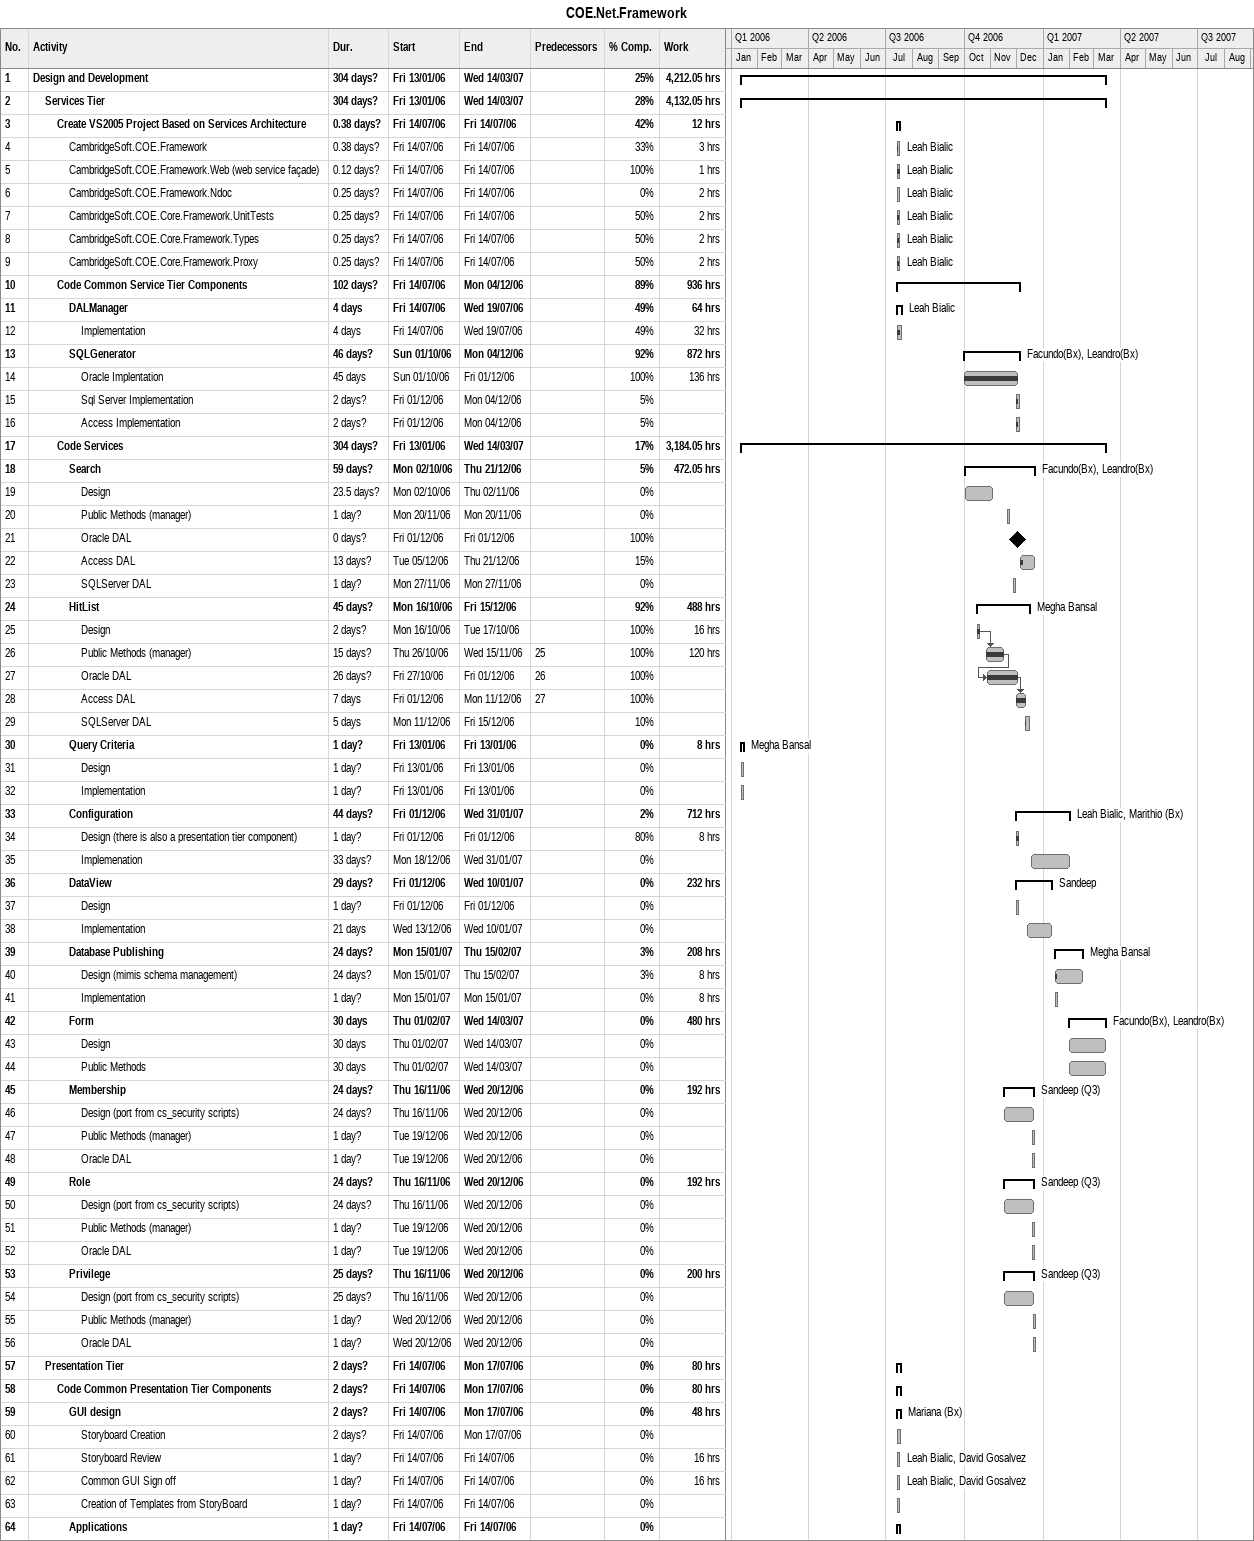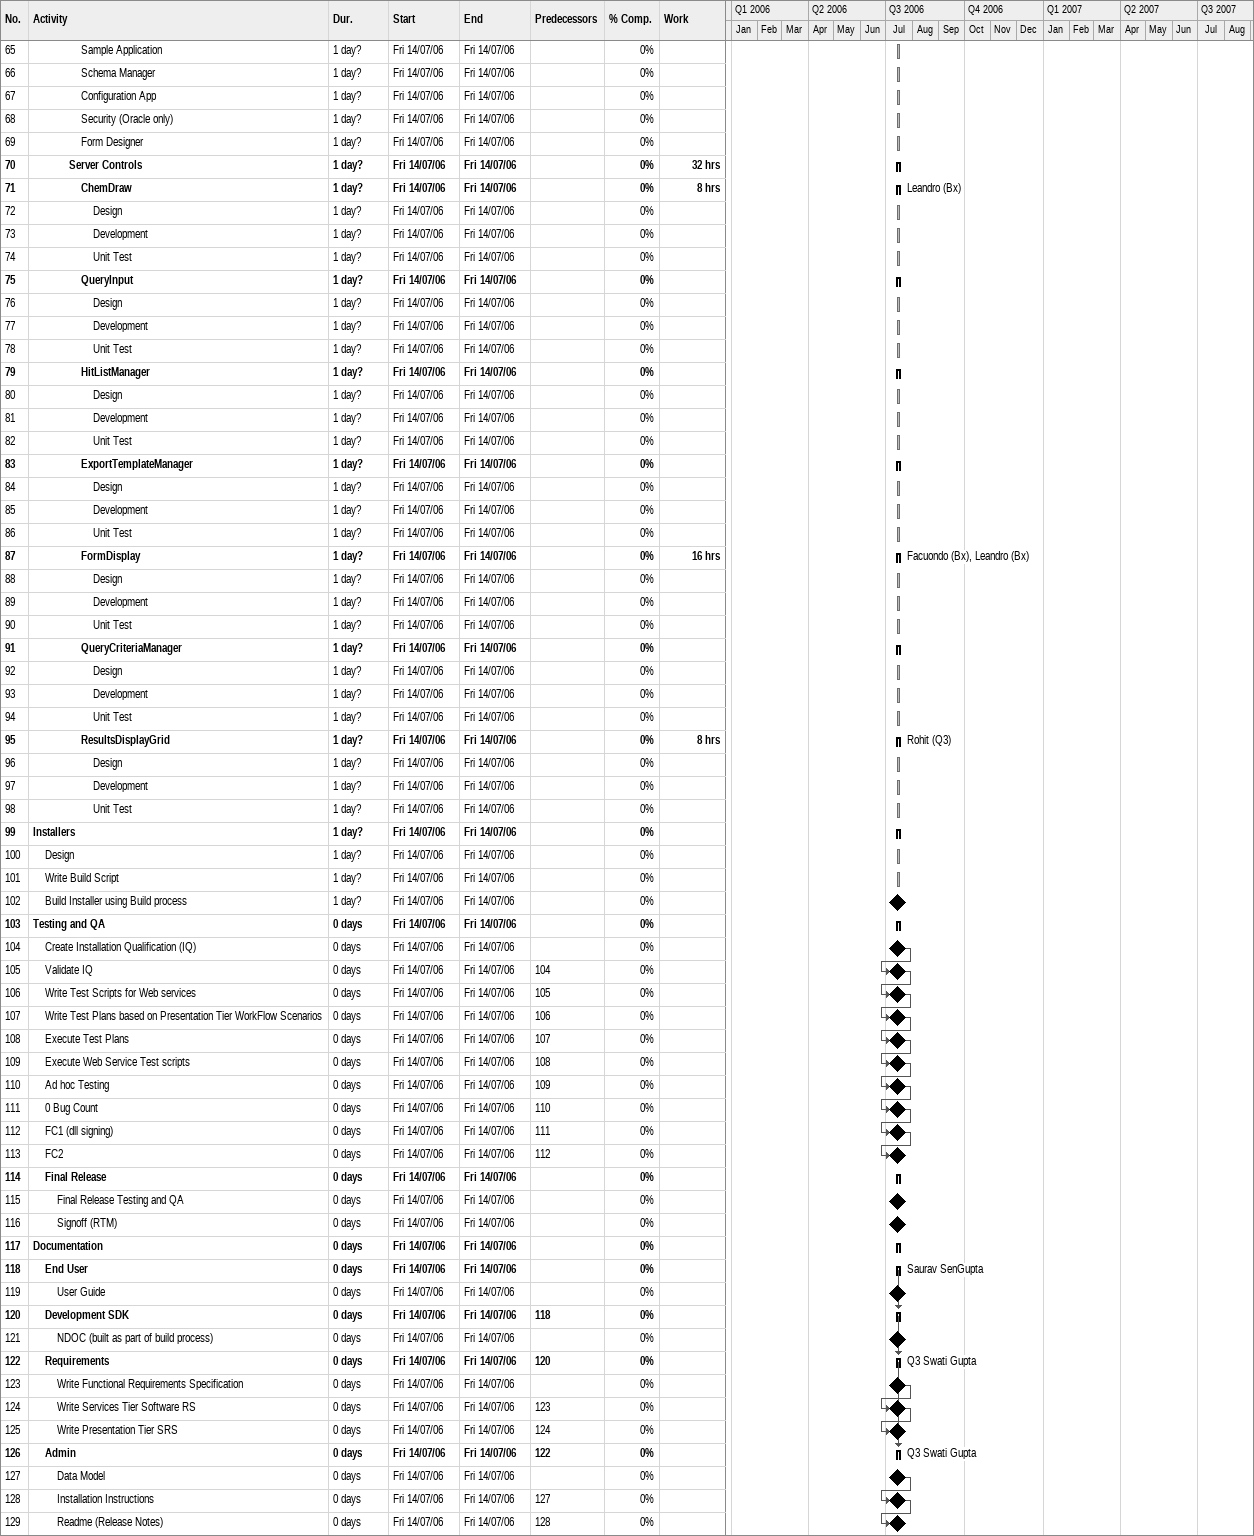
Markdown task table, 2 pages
COE.Net.Framework

| ID | Level | Task | Duration | Start | Finish | Predecessors | Resources | % complete | Work (h) |
|---|---|---|---|---|---|---|---|---|---|
| 1 | 1 | **Design and Development** | 304d? | 2006-01-13 | 2007-03-14 |  |  | 25 | 4212.05 |
| 2 | 2 | **Services Tier** | 304d? | 2006-01-13 | 2007-03-14 |  |  | 28 | 4132.05 |
| 3 | 3 | **Create VS2005 Project Based on Services Architecture** | 0.38d? | 2006-07-14 | 2006-07-14 |  |  | 42 | 12 |
| 4 | 4 | CambridgeSoft.COE.Framework | 0.38d? | 2006-07-14 | 2006-07-14 |  | Leah Bialic | 33 | 3 |
| 5 | 4 | CambridgeSoft.COE.Framework.Web (web service façade) | 0.12d? | 2006-07-14 | 2006-07-14 |  | Leah Bialic | 100 | 1 |
| 6 | 4 | CambridgeSoft.COE.Framework.Ndoc | 0.25d? | 2006-07-14 | 2006-07-14 |  | Leah Bialic | 0 | 2 |
| 7 | 4 | CambridgeSoft.COE.Core.Framework.UnitTests | 0.25d? | 2006-07-14 | 2006-07-14 |  | Leah Bialic | 50 | 2 |
| 8 | 4 | CambridgeSoft.COE.Core.Framework.Types | 0.25d? | 2006-07-14 | 2006-07-14 |  | Leah Bialic | 50 | 2 |
| 9 | 4 | CambridgeSoft.COE.Core.Framework.Proxy | 0.25d? | 2006-07-14 | 2006-07-14 |  | Leah Bialic | 50 | 2 |
| 10 | 3 | **Code Common Service Tier Components** | 102d? | 2006-07-14 | 2006-12-04 |  |  | 89 | 936 |
| 11 | 4 | **DALManager** | 4d | 2006-07-14 | 2006-07-19 |  | Leah Bialic | 49 | 64 |
| 12 | 5 | Implementation | 4d | 2006-07-14 | 2006-07-19 |  |  | 49 | 32 |
| 13 | 4 | **SQLGenerator** | 46d? | 2006-10-01 | 2006-12-04 |  | Facundo(Bx), Leandro(Bx) | 92 | 872 |
| 14 | 5 | Oracle Implentation | 45d | 2006-10-01 | 2006-12-01 |  |  | 100 | 136 |
| 15 | 5 | Sql Server Implementation | 2d? | 2006-12-01 | 2006-12-04 |  |  | 5 |  |
| 16 | 5 | Access Implementation | 2d? | 2006-12-01 | 2006-12-04 |  |  | 5 |  |
| 17 | 3 | **Code Services** | 304d? | 2006-01-13 | 2007-03-14 |  |  | 17 | 3184.05 |
| 18 | 4 | **Search** | 59d? | 2006-10-02 | 2006-12-21 |  | Facundo(Bx), Leandro(Bx) | 5 | 472.05 |
| 19 | 5 | Design | 23.5d? | 2006-10-02 | 2006-11-02 |  |  | 0 |  |
| 20 | 5 | Public Methods (manager) | 1d? | 2006-11-20 | 2006-11-20 |  |  | 0 |  |
| 21 | 5 | Oracle DAL | 0d? | 2006-12-01 | 2006-12-01 |  |  | 100 |  |
| 22 | 5 | Access DAL | 13d? | 2006-12-05 | 2006-12-21 |  |  | 15 |  |
| 23 | 5 | SQLServer DAL | 1d? | 2006-11-27 | 2006-11-27 |  |  | 0 |  |
| 24 | 4 | **HitList** | 45d? | 2006-10-16 | 2006-12-15 |  | Megha Bansal | 92 | 488 |
| 25 | 5 | Design | 2d? | 2006-10-16 | 2006-10-17 |  |  | 100 | 16 |
| 26 | 5 | Public Methods (manager) | 15d? | 2006-10-26 | 2006-11-15 | 25 |  | 100 | 120 |
| 27 | 5 | Oracle DAL | 26d? | 2006-10-27 | 2006-12-01 | 26 |  | 100 |  |
| 28 | 5 | Access DAL | 7d | 2006-12-01 | 2006-12-11 | 27 |  | 100 |  |
| 29 | 5 | SQLServer DAL | 5d | 2006-12-11 | 2006-12-15 |  |  | 10 |  |
| 30 | 4 | **Query Criteria** | 1d? | 2006-01-13 | 2006-01-13 |  | Megha Bansal | 0 | 8 |
| 31 | 5 | Design | 1d? | 2006-01-13 | 2006-01-13 |  |  | 0 |  |
| 32 | 5 | Implementation | 1d? | 2006-01-13 | 2006-01-13 |  |  | 0 |  |
| 33 | 4 | **Configuration** | 44d? | 2006-12-01 | 2007-01-31 |  | Leah Bialic, Marithio (Bx) | 2 | 712 |
| 34 | 5 | Design (there is also a presentation tier component) | 1d? | 2006-12-01 | 2006-12-01 |  |  | 80 | 8 |
| 35 | 5 | Implemenation | 33d? | 2006-12-18 | 2007-01-31 |  |  | 0 |  |
| 36 | 4 | **DataView** | 29d? | 2006-12-01 | 2007-01-10 |  | Sandeep | 0 | 232 |
| 37 | 5 | Design | 1d? | 2006-12-01 | 2006-12-01 |  |  | 0 |  |
| 38 | 5 | Implementation | 21d | 2006-12-13 | 2007-01-10 |  |  | 0 |  |
| 39 | 4 | **Database Publishing** | 24d? | 2007-01-15 | 2007-02-15 |  | Megha Bansal | 3 | 208 |
| 40 | 5 | Design (mimis schema management) | 24d? | 2007-01-15 | 2007-02-15 |  |  | 3 | 8 |
| 41 | 5 | Implementation | 1d? | 2007-01-15 | 2007-01-15 |  |  | 0 | 8 |
| 42 | 4 | **Form** | 30d | 2007-02-01 | 2007-03-14 |  | Facundo(Bx), Leandro(Bx) | 0 | 480 |
| 43 | 5 | Design | 30d | 2007-02-01 | 2007-03-14 |  |  | 0 |  |
| 44 | 5 | Public Methods | 30d | 2007-02-01 | 2007-03-14 |  |  | 0 |  |
| 45 | 4 | **Membership** | 24d? | 2006-11-16 | 2006-12-20 |  | Sandeep (Q3) | 0 | 192 |
| 46 | 5 | Design (port from cs_security scripts) | 24d? | 2006-11-16 | 2006-12-20 |  |  | 0 |  |
| 47 | 5 | Public Methods (manager) | 1d? | 2006-12-19 | 2006-12-20 |  |  | 0 |  |
| 48 | 5 | Oracle DAL | 1d? | 2006-12-19 | 2006-12-20 |  |  | 0 |  |
| 49 | 4 | **Role** | 24d? | 2006-11-16 | 2006-12-20 |  | Sandeep (Q3) | 0 | 192 |
| 50 | 5 | Design (port from cs_security scripts) | 24d? | 2006-11-16 | 2006-12-20 |  |  | 0 |  |
| 51 | 5 | Public Methods (manager) | 1d? | 2006-12-19 | 2006-12-20 |  |  | 0 |  |
| 52 | 5 | Oracle DAL | 1d? | 2006-12-19 | 2006-12-20 |  |  | 0 |  |
| 53 | 4 | **Privilege** | 25d? | 2006-11-16 | 2006-12-20 |  | Sandeep (Q3) | 0 | 200 |
| 54 | 5 | Design (port from cs_security scripts) | 25d? | 2006-11-16 | 2006-12-20 |  |  | 0 |  |
| 55 | 5 | Public Methods (manager) | 1d? | 2006-12-20 | 2006-12-20 |  |  | 0 |  |
| 56 | 5 | Oracle DAL | 1d? | 2006-12-20 | 2006-12-20 |  |  | 0 |  |
| 57 | 2 | **Presentation Tier** | 2d? | 2006-07-14 | 2006-07-17 |  |  | 0 | 80 |
| 58 | 3 | **Code Common Presentation Tier Components** | 2d? | 2006-07-14 | 2006-07-17 |  |  | 0 | 80 |
| 59 | 4 | **GUI design** | 2d? | 2006-07-14 | 2006-07-17 |  | Mariana (Bx) | 0 | 48 |
| 60 | 5 | Storyboard Creation | 2d? | 2006-07-14 | 2006-07-17 |  |  | 0 |  |
| 61 | 5 | Storyboard Review | 1d? | 2006-07-14 | 2006-07-14 |  | Leah Bialic, David Gosalvez | 0 | 16 |
| 62 | 5 | Common GUI Sign off | 1d? | 2006-07-14 | 2006-07-14 |  | Leah Bialic, David Gosalvez | 0 | 16 |
| 63 | 5 | Creation of Templates from StoryBoard | 1d? | 2006-07-14 | 2006-07-14 |  |  | 0 |  |
| 64 | 4 | **Applications** | 1d? | 2006-07-14 | 2006-07-14 |  |  | 0 |  |
| 65 | 5 | Sample Application | 1d? | 2006-07-14 | 2006-07-14 |  |  | 0 |  |
| 66 | 5 | Schema Manager | 1d? | 2006-07-14 | 2006-07-14 |  |  | 0 |  |
| 67 | 5 | Configuration App | 1d? | 2006-07-14 | 2006-07-14 |  |  | 0 |  |
| 68 | 5 | Security (Oracle only) | 1d? | 2006-07-14 | 2006-07-14 |  |  | 0 |  |
| 69 | 5 | Form Designer | 1d? | 2006-07-14 | 2006-07-14 |  |  | 0 |  |
| 70 | 4 | **Server Controls** | 1d? | 2006-07-14 | 2006-07-14 |  |  | 0 | 32 |
| 71 | 5 | **ChemDraw** | 1d? | 2006-07-14 | 2006-07-14 |  | Leandro (Bx) | 0 | 8 |
| 72 | 6 | Design | 1d? | 2006-07-14 | 2006-07-14 |  |  | 0 |  |
| 73 | 6 | Development | 1d? | 2006-07-14 | 2006-07-14 |  |  | 0 |  |
| 74 | 6 | Unit Test | 1d? | 2006-07-14 | 2006-07-14 |  |  | 0 |  |
| 75 | 5 | **QueryInput** | 1d? | 2006-07-14 | 2006-07-14 |  |  | 0 |  |
| 76 | 6 | Design | 1d? | 2006-07-14 | 2006-07-14 |  |  | 0 |  |
| 77 | 6 | Development | 1d? | 2006-07-14 | 2006-07-14 |  |  | 0 |  |
| 78 | 6 | Unit Test | 1d? | 2006-07-14 | 2006-07-14 |  |  | 0 |  |
| 79 | 5 | **HitListManager** | 1d? | 2006-07-14 | 2006-07-14 |  |  | 0 |  |
| 80 | 6 | Design | 1d? | 2006-07-14 | 2006-07-14 |  |  | 0 |  |
| 81 | 6 | Development | 1d? | 2006-07-14 | 2006-07-14 |  |  | 0 |  |
| 82 | 6 | Unit Test | 1d? | 2006-07-14 | 2006-07-14 |  |  | 0 |  |
| 83 | 5 | **ExportTemplateManager** | 1d? | 2006-07-14 | 2006-07-14 |  |  | 0 |  |
| 84 | 6 | Design | 1d? | 2006-07-14 | 2006-07-14 |  |  | 0 |  |
| 85 | 6 | Development | 1d? | 2006-07-14 | 2006-07-14 |  |  | 0 |  |
| 86 | 6 | Unit Test | 1d? | 2006-07-14 | 2006-07-14 |  |  | 0 |  |
| 87 | 5 | **FormDisplay** | 1d? | 2006-07-14 | 2006-07-14 |  | Facuondo (Bx), Leandro (Bx) | 0 | 16 |
| 88 | 6 | Design | 1d? | 2006-07-14 | 2006-07-14 |  |  | 0 |  |
| 89 | 6 | Development | 1d? | 2006-07-14 | 2006-07-14 |  |  | 0 |  |
| 90 | 6 | Unit Test | 1d? | 2006-07-14 | 2006-07-14 |  |  | 0 |  |
| 91 | 5 | **QueryCriteriaManager** | 1d? | 2006-07-14 | 2006-07-14 |  |  | 0 |  |
| 92 | 6 | Design | 1d? | 2006-07-14 | 2006-07-14 |  |  | 0 |  |
| 93 | 6 | Development | 1d? | 2006-07-14 | 2006-07-14 |  |  | 0 |  |
| 94 | 6 | Unit Test | 1d? | 2006-07-14 | 2006-07-14 |  |  | 0 |  |
| 95 | 5 | **ResultsDisplayGrid** | 1d? | 2006-07-14 | 2006-07-14 |  | Rohit (Q3) | 0 | 8 |
| 96 | 6 | Design | 1d? | 2006-07-14 | 2006-07-14 |  |  | 0 |  |
| 97 | 6 | Development | 1d? | 2006-07-14 | 2006-07-14 |  |  | 0 |  |
| 98 | 6 | Unit Test | 1d? | 2006-07-14 | 2006-07-14 |  |  | 0 |  |
| 99 | 1 | **Installers** | 1d? | 2006-07-14 | 2006-07-14 |  |  | 0 |  |
| 100 | 2 | Design | 1d? | 2006-07-14 | 2006-07-14 |  |  | 0 |  |
| 101 | 2 | Write Build Script | 1d? | 2006-07-14 | 2006-07-14 |  |  | 0 |  |
| 102 | 2 | Build Installer using Build process | 1d? | 2006-07-14 | 2006-07-14 |  |  | 0 |  |
| 103 | 1 | **Testing and QA** | 0d | 2006-07-14 | 2006-07-14 |  |  | 0 |  |
| 104 | 2 | Create Installation Qualification (IQ) | 0d | 2006-07-14 | 2006-07-14 |  |  | 0 |  |
| 105 | 2 | Validate IQ | 0d | 2006-07-14 | 2006-07-14 | 104 |  | 0 |  |
| 106 | 2 | Write Test Scripts for Web services | 0d | 2006-07-14 | 2006-07-14 | 105 |  | 0 |  |
| 107 | 2 | Write Test Plans based on Presentation Tier WorkFlow Scenarios | 0d | 2006-07-14 | 2006-07-14 | 106 |  | 0 |  |
| 108 | 2 | Execute Test Plans | 0d | 2006-07-14 | 2006-07-14 | 107 |  | 0 |  |
| 109 | 2 | Execute Web Service Test scripts | 0d | 2006-07-14 | 2006-07-14 | 108 |  | 0 |  |
| 110 | 2 | Ad hoc Testing | 0d | 2006-07-14 | 2006-07-14 | 109 |  | 0 |  |
| 111 | 2 | 0 Bug Count | 0d | 2006-07-14 | 2006-07-14 | 110 |  | 0 |  |
| 112 | 2 | FC1 (dll signing) | 0d | 2006-07-14 | 2006-07-14 | 111 |  | 0 |  |
| 113 | 2 | FC2 | 0d | 2006-07-14 | 2006-07-14 | 112 |  | 0 |  |
| 114 | 2 | **Final Release** | 0d | 2006-07-14 | 2006-07-14 |  |  | 0 |  |
| 115 | 3 | Final Release Testing and QA | 0d | 2006-07-14 | 2006-07-14 |  |  | 0 |  |
| 116 | 3 | Signoff (RTM) | 0d | 2006-07-14 | 2006-07-14 |  |  | 0 |  |
| 117 | 1 | **Documentation** | 0d | 2006-07-14 | 2006-07-14 |  |  | 0 |  |
| 118 | 2 | **End User** | 0d | 2006-07-14 | 2006-07-14 |  | Saurav SenGupta | 0 |  |
| 119 | 3 | User Guide | 0d | 2006-07-14 | 2006-07-14 |  |  | 0 |  |
| 120 | 2 | **Development SDK** | 0d | 2006-07-14 | 2006-07-14 | 118 |  | 0 |  |
| 121 | 3 | NDOC (built as part of build process) | 0d | 2006-07-14 | 2006-07-14 |  |  | 0 |  |
| 122 | 2 | **Requirements** | 0d | 2006-07-14 | 2006-07-14 | 120 | Q3 Swati Gupta | 0 |  |
| 123 | 3 | Write Functional Requirements Specification | 0d | 2006-07-14 | 2006-07-14 |  |  | 0 |  |
| 124 | 3 | Write Services Tier Software RS | 0d | 2006-07-14 | 2006-07-14 | 123 |  | 0 |  |
| 125 | 3 | Write Presentation Tier SRS | 0d | 2006-07-14 | 2006-07-14 | 124 |  | 0 |  |
| 126 | 2 | **Admin** | 0d | 2006-07-14 | 2006-07-14 | 122 | Q3 Swati Gupta | 0 |  |
| 127 | 3 | Data Model | 0d | 2006-07-14 | 2006-07-14 |  |  | 0 |  |
| 128 | 3 | Installation Instructions | 0d | 2006-07-14 | 2006-07-14 | 127 |  | 0 |  |
| 129 | 3 | Readme (Release Notes) | 0d | 2006-07-14 | 2006-07-14 | 128 |  | 0 |  |
